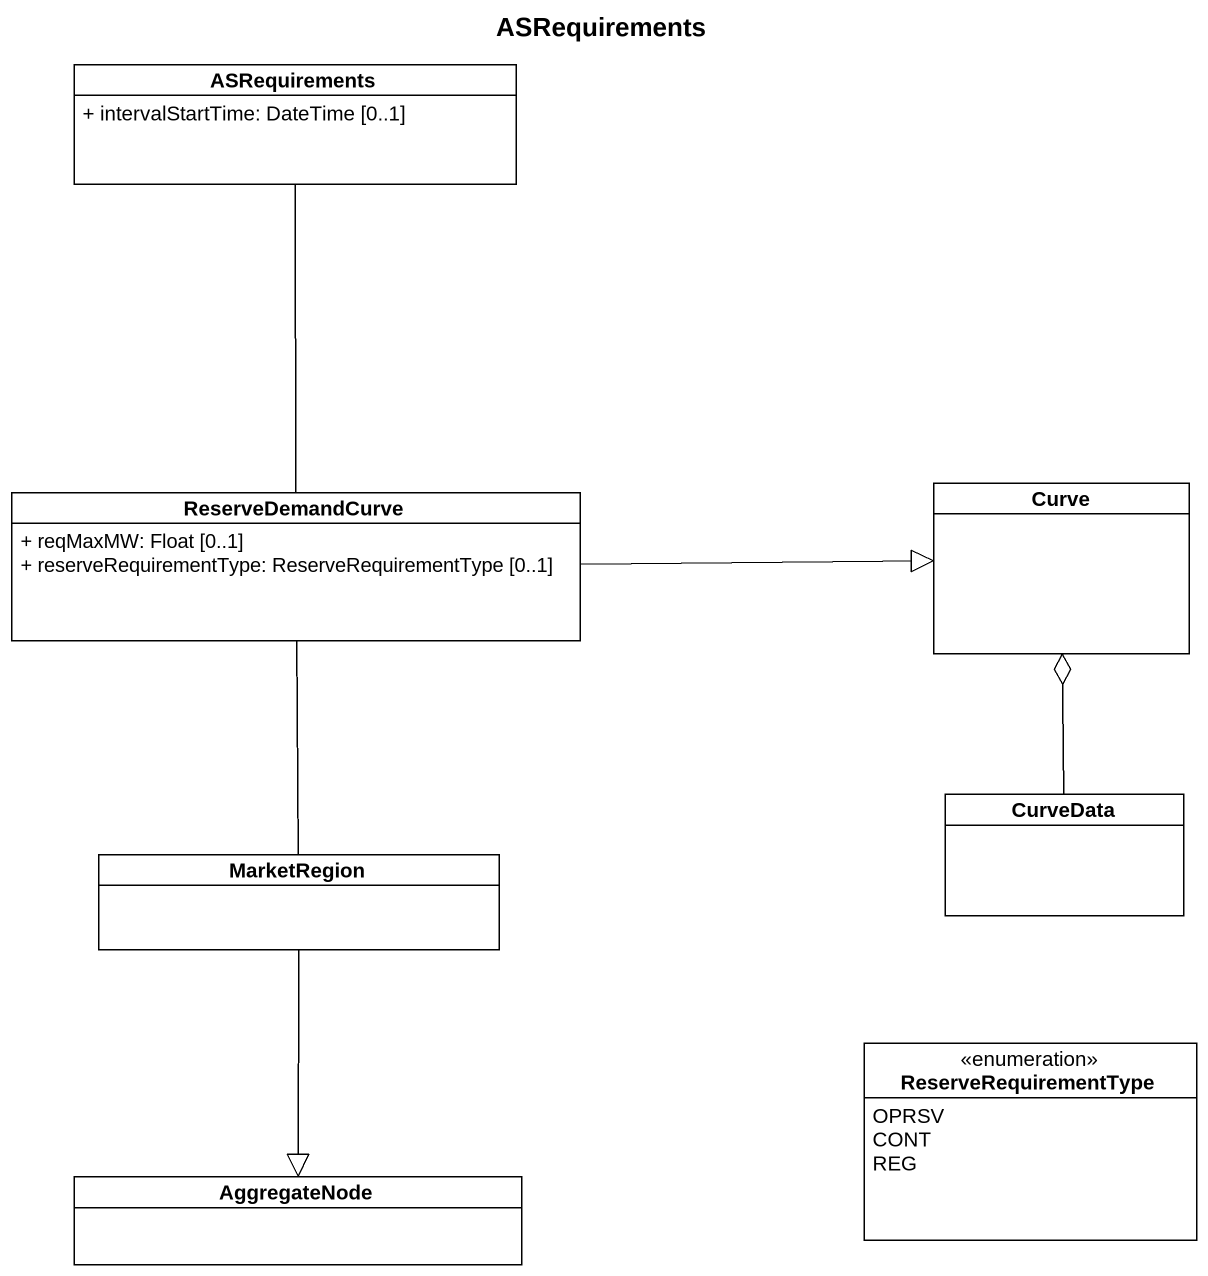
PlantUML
@startuml
title ASRequirements
hide circle
hide empty members
skinparam classAttributeIconSize 0
class ASRequirements {
  + intervalStartTime: DateTime [0..1]
}
class ReserveDemandCurve {
  + reqMaxMW: Float [0..1]
  + reserveRequirementType: ReserveRequirementType [0..1]
}
class Curve
class CurveData
class MarketRegion
enum ReserveRequirementType {
  OPRSV
  CONT
  REG
}
class AggregateNode
ASRequirements -- ReserveDemandCurve
ReserveDemandCurve -right-|> Curve
CurveData -up-o Curve
MarketRegion -up- ReserveDemandCurve
MarketRegion --|> AggregateNode
@enduml
